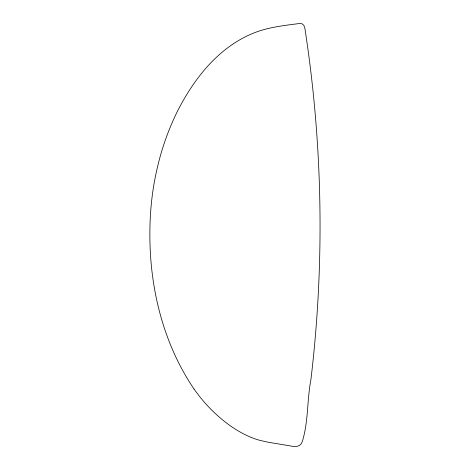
<?xml version="1.0" encoding="UTF-8"?>
<svg xmlns="http://www.w3.org/2000/svg" width="470" height="470" viewBox="0 0 470 470"><rect width="100%" height="100%" fill="white"/><g stroke="black" fill="none" stroke-linecap="round" stroke-linejoin="round"><path stroke-width="0.7" d="M193.998 388.96C171.82 356.301 158.484 318.002 152.973 279.033A300.947 300.947 0 0 1 150.147 248.001C149.043 220.982 151.093 193.805 157.391 167.473A258.336 258.336 0 0 1 165.293 140.189A261.902 261.902 0 0 1 177.131 111.86C191.549 83.407 211.435 56.341 239.418 40.021A102.707 102.707 0 0 1 252.167 33.693C267.072 27.289 283.369 25.633 299.284 23.529L301.576 23.67A4.365 4.365 0 0 1 302.04 23.806L303.849 25.298L304.871 28.276C322.837 144.454 324.864 263.024 310.893 379.748C306.951 400.199 308.514 421.807 302.228 441.782C300.859 446.306 295.53 447.405 291.453 446.089L267.865 442.17L260.227 440.437A73.943 73.943 0 0 1 250.563 437.153C233.637 430.015 219.032 418.177 206.636 404.776A161.909 161.909 0 0 1 193.998 388.96"/></g></svg>
